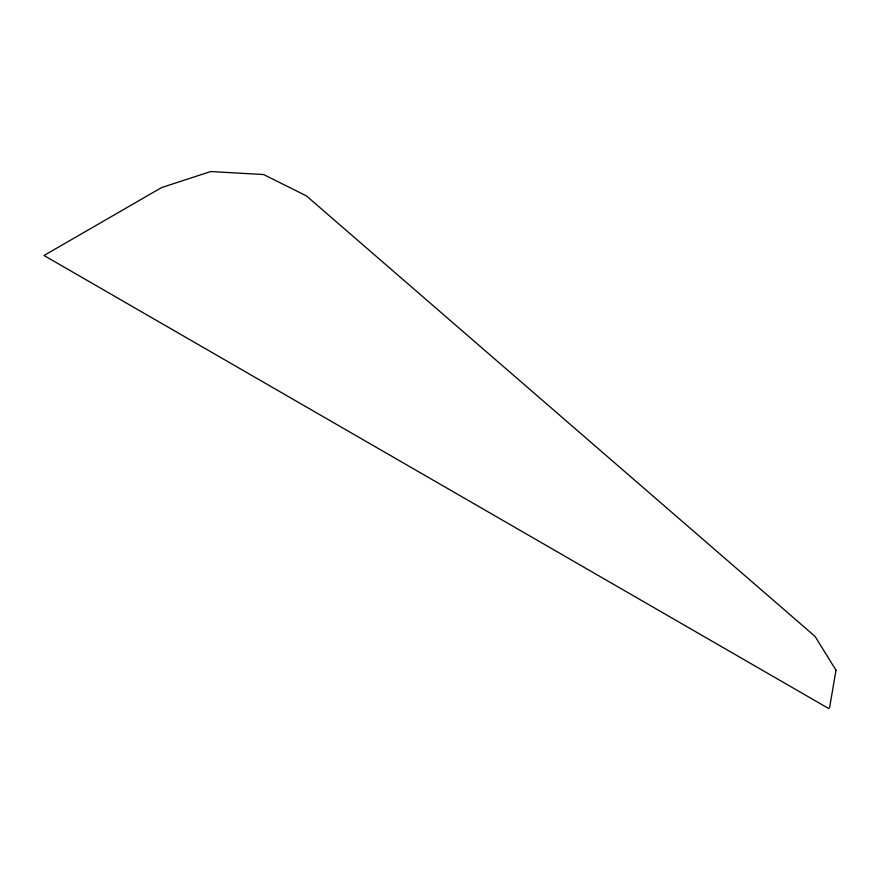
<?xml version="1.0" encoding="UTF-8"?>
<svg xmlns="http://www.w3.org/2000/svg" width="880" height="880" viewBox="0 0 880 880"><rect width="100%" height="100%" fill="white"/><g stroke="black" fill="none" stroke-linecap="round" stroke-linejoin="round"><path stroke-width="1.32" d="M836 670.208L829.609 707.498L828.597 708.466L44 255.486L161.667 187.55L210.716 171.534L263.659 174.559L306.317 195.822L815.067 636.405L836 670.208"/></g></svg>
